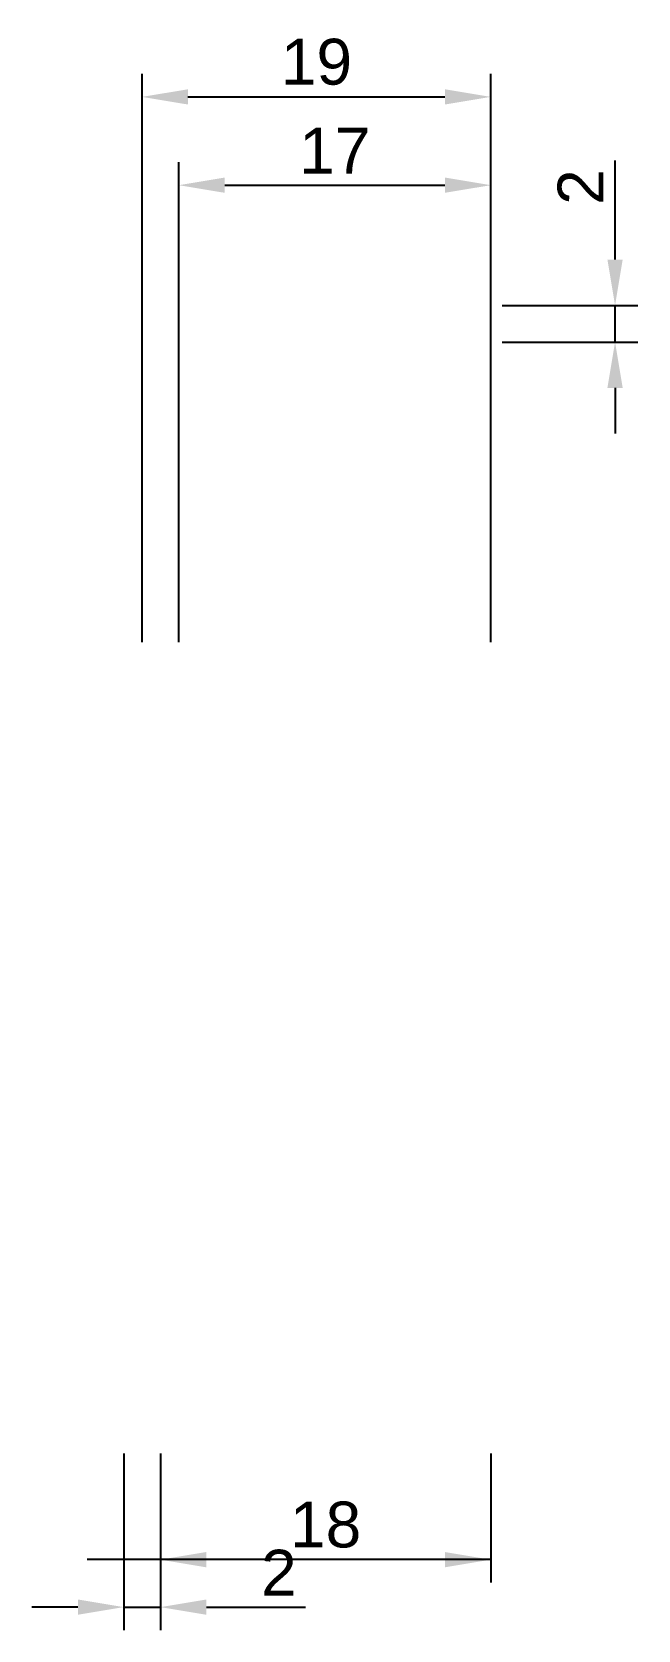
# Model space of a CAD drawing. Header units: millimetres. Extents: x -25 to 8, y -10.3 to 76.9.
import ezdxf

# ---------------------------------------------------------------- set-up
doc = ezdxf.new("R2010")
doc.units = ezdxf.units.MM
doc.styles.get("Standard").update_dxf_attribs({"font": 'arial.ttf'})
doc.dimstyles.new('ISO-25', dxfattribs={"dimtxt": 2.5, "dimasz": 2.5, "dimexe": 1.25, "dimexo": 0.625, "dimtad": 1, "dimtxsty": 'Standard', "dimcen": 2.5, "dimadec": 0, "dimazin": 0, "dimtfac": 1, "dimtmove": 0, "dimatfit": 3, "dimfxl": 1, "dimarcsym": 0})

# ---------------------------------------------------------------- blocks, each defined once
blk = doc.blocks.new('*D1')
at = {"color": 0, "lineweight": -2, "transparency": 16777216}
for p, q in [((-18, -0.625), (-18, -7.675)), ((0, -0.625), (0, -7.675)), ((-2.5, -6.425), (-15.5, -6.425))]:
    blk.add_line(p, q, dxfattribs=at)
at = {"color": 0, "transparency": 16777216}
for points in [[(-15.5, -6.008), (-15.5, -6.842), (-18, -6.425)], [(-2.5, -6.008), (-2.5, -6.842), (0, -6.425)]]:
    blk.add_solid(points, dxfattribs=at)
at = {"layer": 'Defpoints', "color": 0, "transparency": 16777216}
for p in [(-18, 0), (0, 0), (-18, -6.425)]:
    blk.add_point(p, dxfattribs=at)
at = {"color": 0, "transparency": 16777216, "insert": (-9, -4.524), "char_height": 2.5, "attachment_point": 5}
blk.add_mtext('18', dxfattribs=at)
blk = doc.blocks.new('*D2')
at = {"color": 0, "lineweight": -2, "transparency": 16777216}
for p, q in [((-17, 43.625), (-17, 69.805)), ((0, 43.625), (0, 69.805)), ((-14.5, 68.555), (-2.5, 68.555))]:
    blk.add_line(p, q, dxfattribs=at)
at = {"color": 0, "transparency": 16777216}
for points in [[(-14.5, 68.972), (-14.5, 68.139), (-17, 68.555)], [(-2.5, 68.972), (-2.5, 68.139), (0, 68.555)]]:
    blk.add_solid(points, dxfattribs=at)
at = {"layer": 'Defpoints', "color": 0, "transparency": 16777216}
for p in [(0, 68.555), (-17, 43), (0, 43)]:
    blk.add_point(p, dxfattribs=at)
at = {"color": 0, "transparency": 16777216, "insert": (-8.5, 70.436), "char_height": 2.5, "attachment_point": 5}
blk.add_mtext('17', dxfattribs=at)
blk = doc.blocks.new('*D3')
at = {"color": 0, "lineweight": -2, "transparency": 16777216}
for p, q in [((6.772, 64.5), (6.772, 69.906)), ((0.625, 62), (8.022, 62)), ((6.772, 60), (6.772, 62)), ((0.625, 60), (8.022, 60)), ((6.772, 57.5), (6.772, 55))]:
    blk.add_line(p, q, dxfattribs=at)
at = {"color": 0, "transparency": 16777216}
for points in [[(6.356, 64.5), (7.189, 64.5), (6.772, 62)], [(6.356, 57.5), (7.189, 57.5), (6.772, 60)]]:
    blk.add_solid(points, dxfattribs=at)
at = {"layer": 'Defpoints', "color": 0, "transparency": 16777216}
for p in [(0, 62), (6.772, 62), (0, 60)]:
    blk.add_point(p, dxfattribs=at)
at = {"color": 0, "transparency": 16777216, "insert": (4.892, 68.453), "char_height": 2.5, "attachment_point": 5, "rotation": 90}
blk.add_mtext('2', dxfattribs=at)
blk = doc.blocks.new('*D4')
at = {"color": 0, "lineweight": -2, "transparency": 16777216}
for p, q in [((-20, -0.625), (-20, -10.264)), ((-18, -0.625), (-18, -10.264)), ((-22.5, -9.014), (-25, -9.014)), ((-20, -9.014), (-18, -9.014)), ((-15.5, -9.014), (-10.094, -9.014))]:
    blk.add_line(p, q, dxfattribs=at)
at = {"color": 0, "transparency": 16777216}
for points in [[(-22.5, -8.597), (-22.5, -9.431), (-20, -9.014)], [(-15.5, -8.597), (-15.5, -9.431), (-18, -9.014)]]:
    blk.add_solid(points, dxfattribs=at)
at = {"layer": 'Defpoints', "color": 0, "transparency": 16777216}
for p in [(-20, 0), (-18, 0), (-18, -9.014)]:
    blk.add_point(p, dxfattribs=at)
at = {"color": 0, "transparency": 16777216, "insert": (-11.547, -7.134), "char_height": 2.5, "attachment_point": 5}
blk.add_mtext('2', dxfattribs=at)
blk = doc.blocks.new('*D5')
at = {"color": 0, "lineweight": -2, "transparency": 16777216}
for p, q in [((-19, 43.625), (-19, 74.621)), ((0, 43.625), (0, 74.621)), ((-16.5, 73.371), (-2.5, 73.371))]:
    blk.add_line(p, q, dxfattribs=at)
at = {"color": 0, "transparency": 16777216}
for points in [[(-16.5, 73.788), (-16.5, 72.955), (-19, 73.371)], [(-2.5, 73.788), (-2.5, 72.955), (0, 73.371)]]:
    blk.add_solid(points, dxfattribs=at)
at = {"layer": 'Defpoints', "color": 0, "transparency": 16777216}
for p in [(0, 73.371), (-19, 43), (0, 43)]:
    blk.add_point(p, dxfattribs=at)
at = {"color": 0, "transparency": 16777216, "insert": (-9.5, 75.273), "char_height": 2.5, "attachment_point": 5}
blk.add_mtext('19', dxfattribs=at)

msp = doc.modelspace()

# ---------------------------------------------------------------- linework, layer by layer
at = {"color": 3, "extrusion": (0, -1, 0)}
msp.add_line((0, -6.425), (-22, -6.425), dxfattribs=at)

# ---------------------------------------------------------------- dimensions: what is measured, and where the dimension line sits
at = {"color": 4}
for base, p1, p2, picture, middle in [((0, 73.371), (-19, 43), (0, 43), '*D5', (-9.5, 75.273)), ((-18, -9.014), (-20, 0), (-18, 0), '*D4', (-11.547, -7.134))]:
    dim = msp.add_linear_dim(base=base, p1=p1, p2=p2, dimstyle='ISO-25', dxfattribs=at)
    dim.commit()
    dim.dimension.update_dxf_attribs({"geometry": picture, "text_midpoint": middle})
at = {"color": 3}
for base, p1, p2, picture, middle in [((0, 68.555), (-17, 43), (0, 43), '*D2', (-8.5, 70.436)), ((-18, -6.425), (0, 0), (-18, 0), '*D1', (-9, -4.524))]:
    dim = msp.add_linear_dim(base=base, p1=p1, p2=p2, dimstyle='ISO-25', dxfattribs=at)
    dim.commit()
    dim.dimension.update_dxf_attribs({"geometry": picture, "text_midpoint": middle})
at = {"color": 4}
dim = msp.add_linear_dim(base=(6.772, 62), p1=(0, 60), p2=(0, 62), angle=90, dimstyle='ISO-25', dxfattribs=at)
dim.commit()
dim.dimension.update_dxf_attribs({"geometry": '*D3', "text_midpoint": (4.892, 68.453)})

doc.saveas('drawing.dxf')
